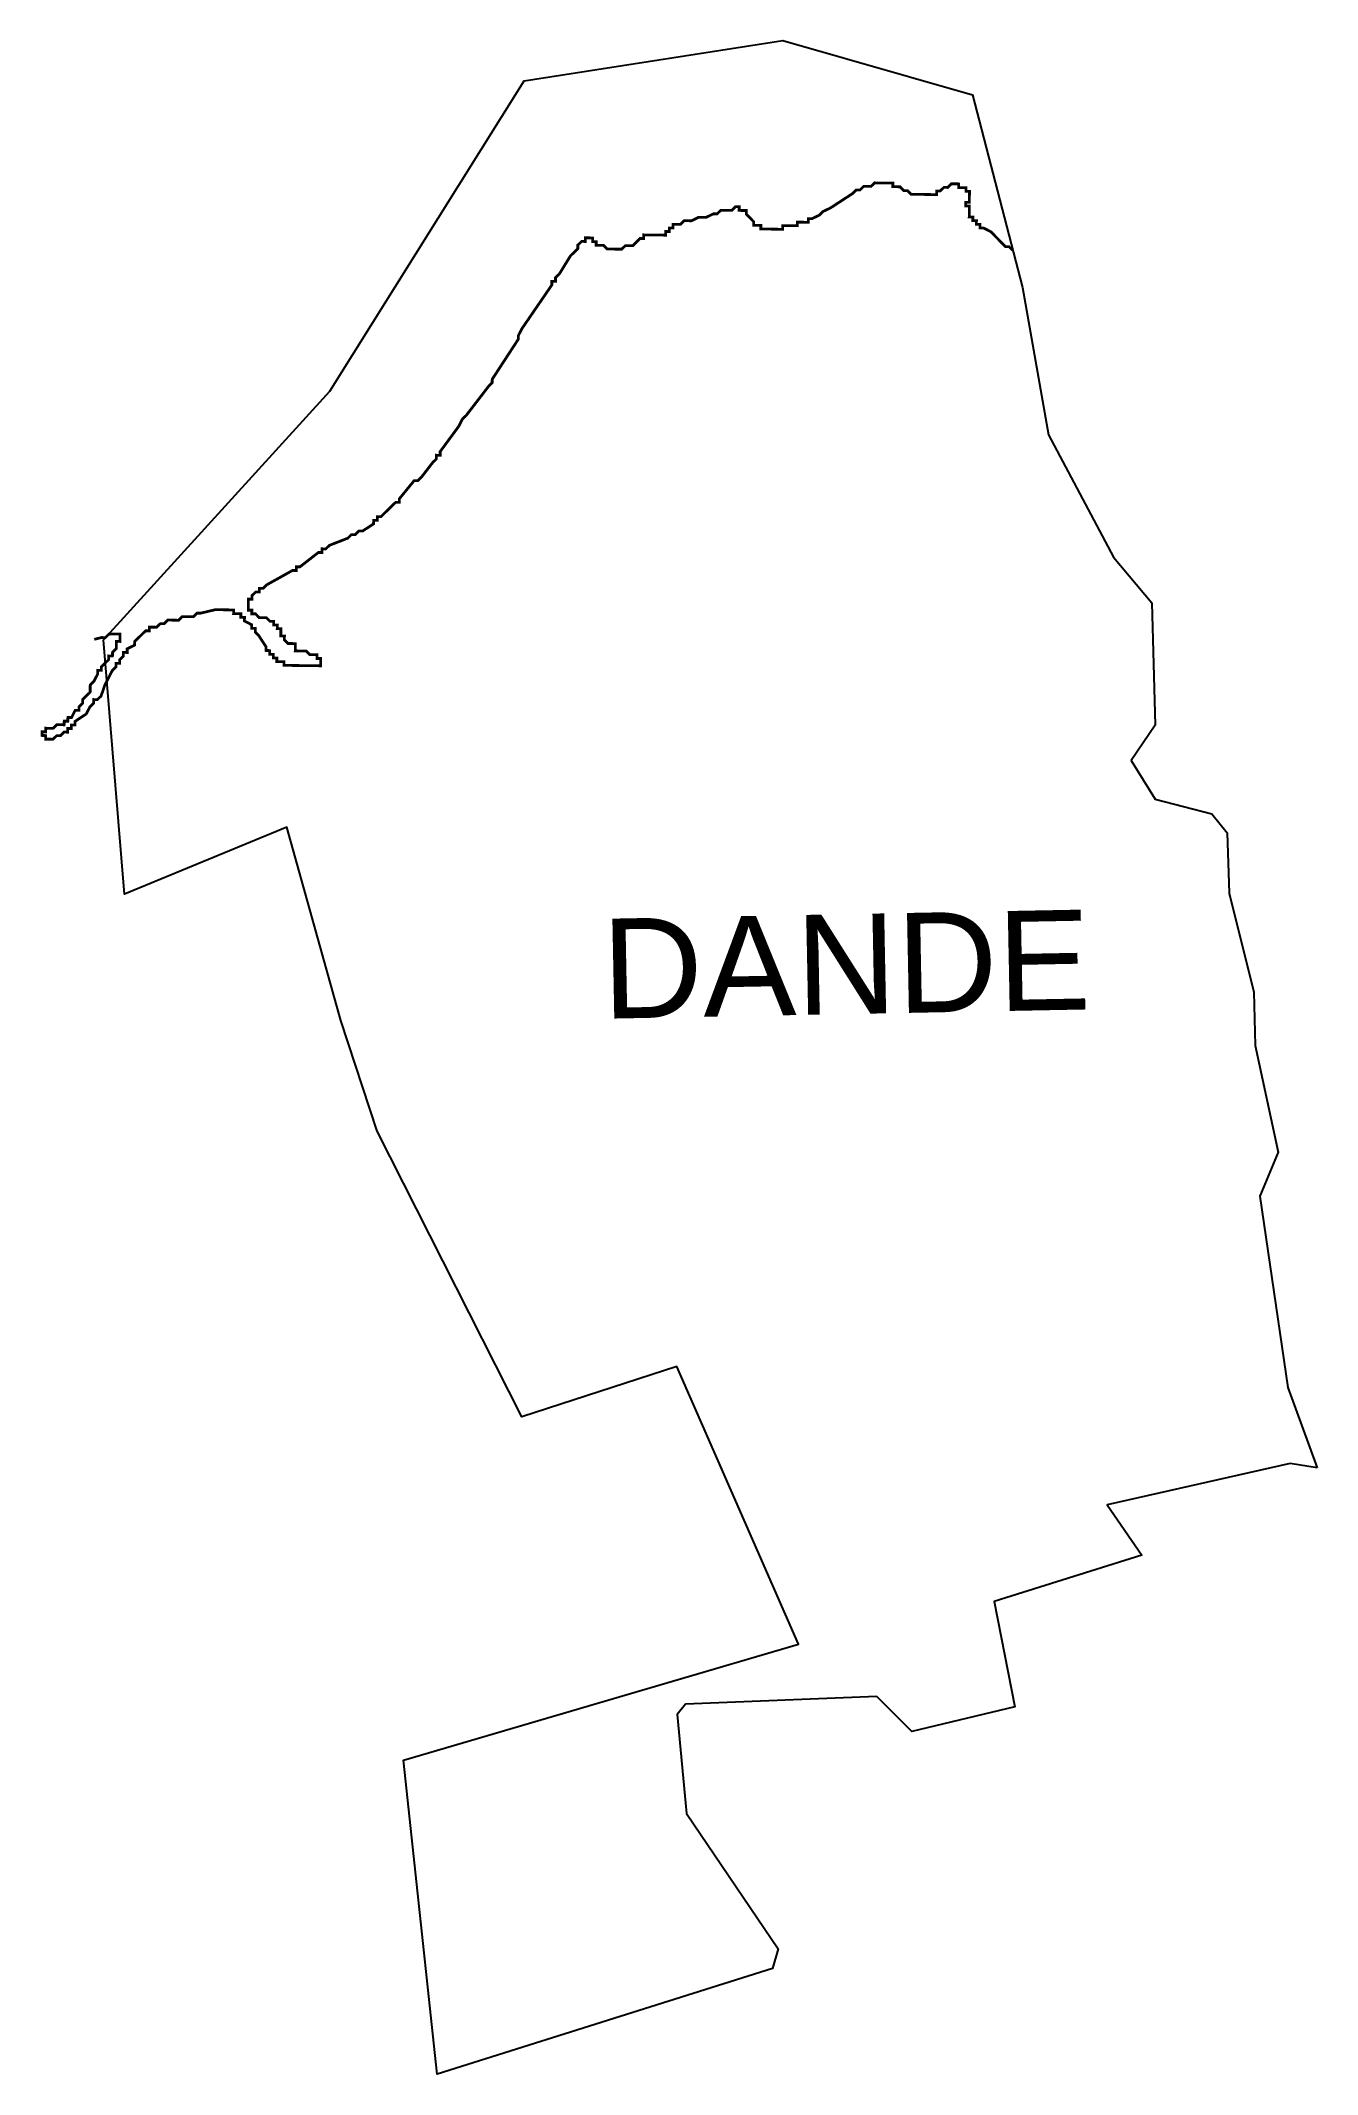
# Model space of a CAD drawing. Header units: metres. Extents: x 261572 to 262961, y 2166399 to 2168612.
import ezdxf

# ---------------------------------------------------------------- set-up
doc = ezdxf.new("R2010")
doc.units = ezdxf.units.M
for name, color, linetype in [('HIGH TIDE LINE', 6, 'Continuous'), ('village', 3, 'Continuous'), ('VILLAGE NAME', 250, 'Continuous')]:
    doc.layers.add(name, color=color, linetype=linetype)
doc.styles.get("Standard").update_dxf_attribs({"font": 'simplex.shx'})

msp = doc.modelspace()

# ---------------------------------------------------------------- linework, layer by layer
at = {"layer": 'HIGH TIDE LINE', "lineweight": 35, "const_width": 3}
msp.add_lwpolyline([(262629.7, 2168384), (262625.7, 2168388), (262621.8, 2168388), (262613.9, 2168396.1), (262610, 2168400.1), (262606.1, 2168404.1), (262598.2, 2168408.2), (262594.2, 2168408.3), (262594.2, 2168412.2), (262590.2, 2168412.3), (262590.3, 2168416.3), (262586.3, 2168416.3), (262586.4, 2168420.3), (262582.4, 2168420.3), (262582.5, 2168432.3), (262578.6, 2168432.3), (262578.6, 2168436.3), (262582.6, 2168436.2), (262582.7, 2168448.2), (262578.8, 2168448.2), (262578.8, 2168452.2), (262570.9, 2168452.3), (262570.9, 2168456.3), (262562.9, 2168456.4), (262558.9, 2168452.4), (262554.9, 2168452.5), (262550.9, 2168448.6), (262546.9, 2168448.6), (262546.9, 2168444.6), (262519.1, 2168445), (262515.1, 2168449), (262511.2, 2168449), (262507.2, 2168453.1), (262499.3, 2168453.2), (262499.3, 2168457.1), (262479.5, 2168457.4), (262475.4, 2168453.5), (262467.5, 2168453.6), (262463.5, 2168449.6), (262459.5, 2168449.7), (262455.5, 2168445.8), (262431.4, 2168430.1), (262423.4, 2168426.3), (262419.4, 2168422.3), (262411.4, 2168418.5), (262407.4, 2168418.5), (262407.4, 2168414.5), (262395.4, 2168414.7), (262395.4, 2168410.7), (262379.5, 2168410.9), (262379.4, 2168406.9), (262355.6, 2168407.2), (262355.6, 2168411.2), (262347.7, 2168411.3), (262347.7, 2168415.3), (262343.8, 2168419.3), (262339.9, 2168423.3), (262339.9, 2168427.3), (262332, 2168427.4), (262332, 2168431.4), (262328, 2168431.4), (262324, 2168427.5), (262312.1, 2168427.6), (262308.1, 2168423.7), (262304.1, 2168423.7), (262296.1, 2168419.9), (262288.1, 2168420), (262280.1, 2168416.1), (262272.2, 2168416.2), (262268.1, 2168412.2), (262260.2, 2168412.3), (262260.1, 2168408.4), (262256.2, 2168408.4), (262256.1, 2168404.4), (262252.1, 2168404.5), (262252.1, 2168400.5), (262228.2, 2168400.8), (262228.2, 2168396.8), (262224.2, 2168396.9), (262220.2, 2168392.9), (262216.2, 2168389), (262208.2, 2168389.1), (262204.2, 2168385.2), (262188.3, 2168385.4), (262184.4, 2168389.4), (262176.4, 2168389.5), (262176.5, 2168393.5), (262172.5, 2168393.5), (262172.5, 2168397.5), (262164.6, 2168397.6), (262164.5, 2168393.6), (262160.6, 2168393.7), (262156.5, 2168389.7), (262156.5, 2168385.8), (262148.4, 2168377.9), (262136.3, 2168358.2), (262132.2, 2168354.3), (262132.2, 2168350.3), (262128.2, 2168350.3), (262128.2, 2168346.3), (262095.8, 2168299), (262091.7, 2168291.1), (262091.6, 2168287.1), (262063.3, 2168243.7), (262063.2, 2168239.8), (262059.2, 2168235.8), (262035, 2168204.3), (262030.9, 2168200.4), (262026.9, 2168192.5), (262006.6, 2168164.9), (262006.6, 2168160.9), (262002.6, 2168161), (262002.6, 2168157), (261998.5, 2168153), (261986.4, 2168137.3), (261982.4, 2168133.4), (261978.4, 2168133.4), (261962.3, 2168113.7), (261962.2, 2168109.7), (261958.3, 2168109.8), (261954.2, 2168105.9), (261942.2, 2168094.1), (261938.2, 2168094.1), (261938.1, 2168090.2), (261934.2, 2168090.2), (261934.1, 2168086.2), (261922.1, 2168078.4), (261918.1, 2168078.5), (261914.1, 2168074.5), (261910.1, 2168074.6), (261906.1, 2168070.7), (261886.1, 2168062.9), (261882.1, 2168059), (261878.1, 2168059.1), (261878.1, 2168055.1), (261874.1, 2168055.1), (261854, 2168039.5), (261850, 2168039.5), (261850, 2168035.5), (261846, 2168035.6), (261818, 2168020), (261814, 2168016.1), (261810, 2168016.2), (261809.9, 2168012.2), (261806, 2168012.2), (261801.9, 2168008.3), (261801.9, 2168004.3), (261797.9, 2168004.4), (261797.8, 2167992.4), (261801.7, 2167992.4), (261801.7, 2167988.4), (261805.7, 2167988.4), (261809.6, 2167984.3), (261817.5, 2167984.2), (261821.5, 2167980.2), (261825.4, 2167980.2), (261825.4, 2167976.2), (261829.4, 2167976.1), (261829.3, 2167972.2), (261833.3, 2167972.1), (261833.2, 2167964.2), (261837.2, 2167964.1), (261837.1, 2167960.1), (261841.1, 2167956.1), (261849, 2167956), (261848.9, 2167948.1), (261860.8, 2167947.9), (261864.8, 2167943.9), (261872.7, 2167943.8), (261872.7, 2167939.8), (261876.6, 2167939.8), (261876.5, 2167931.8), (261836.8, 2167932.3), (261836.8, 2167936.3), (261828.9, 2167936.4), (261828.9, 2167940.4), (261825, 2167940.4), (261825, 2167944.4), (261821, 2167944.4), (261821.1, 2167948.4), (261817.1, 2167948.5), (261817.2, 2167952.4), (261809.3, 2167964.5), (261805.4, 2167968.5), (261805.5, 2167972.5), (261801.5, 2167972.5), (261801.5, 2167976.5), (261793.6, 2167980.6), (261793.7, 2167984.5), (261789.7, 2167984.6), (261789.8, 2167988.6), (261781.8, 2167988.7), (261781.9, 2167992.6), (261762, 2167992.9), (261746, 2167989.1), (261742, 2167989.1), (261738, 2167985.2), (261726.1, 2167985.4), (261722.1, 2167981.4), (261710.1, 2167981.6), (261706.1, 2167977.6), (261702.1, 2167977.7), (261698.1, 2167973.8), (261690.2, 2167973.9), (261690.1, 2167969.9), (261686.1, 2167969.9), (261682.1, 2167966), (261678.1, 2167962.1), (261674.1, 2167958.2), (261674, 2167954.2), (261666, 2167950.3), (261666, 2167946.3), (261662, 2167946.4), (261661.9, 2167942.4), (261657.9, 2167938.5), (261657.9, 2167934.5), (261653.9, 2167934.5), (261653.8, 2167930.6), (261649.8, 2167926.6), (261641.7, 2167910.8), (261637.6, 2167898.9), (261633.5, 2167895), (261629.6, 2167895.1), (261629.5, 2167891.1), (261625.5, 2167887.2), (261621.4, 2167879.3), (261609.4, 2167871.4), (261609.3, 2167867.5), (261605.4, 2167867.5), (261605.3, 2167863.5), (261601.3, 2167863.6), (261601.3, 2167859.6), (261597.3, 2167859.7), (261593.3, 2167855.7), (261589.3, 2167855.8), (261585.3, 2167851.9), (261577.3, 2167852), (261577.4, 2167855.9), (261573.4, 2167856), (261573.5, 2167860), (261577.4, 2167859.9), (261577.5, 2167863.9), (261585.4, 2167863.8), (261589.5, 2167867.7), (261597.4, 2167867.6), (261597.5, 2167871.6), (261601.4, 2167871.5), (261601.5, 2167875.5), (261605.5, 2167875.5), (261609.5, 2167883.4), (261613.5, 2167883.3), (261613.6, 2167887.3), (261617.6, 2167891.2), (261617.6, 2167895.2), (261621.6, 2167899.1), (261625.7, 2167903.1), (261625.8, 2167911), (261629.8, 2167914.9), (261633.9, 2167922.9), (261633.9, 2167926.8), (261637.9, 2167926.8), (261637.9, 2167930.8), (261642, 2167934.7), (261646, 2167938.6), (261646, 2167942.6), (261650, 2167942.5), (261650.1, 2167946.5), (261654.1, 2167950.4), (261654.2, 2167958.4), (261658.2, 2167958.3), (261658.3, 2167966.3), (261646.3, 2167966.4), (261642.3, 2167962.5), (261638.3, 2167962.6), (261630.2, 2167960.6)], dxfattribs=at)
at = {"layer": 'village', "color": 3}
msp.add_polyline3d([(262961.2, 2167058.9, 0), (262931.7, 2167063.5, 0), (262732.6, 2167018.5, 0), (262770.1, 2166963.9, 0), (262609.7, 2166913.3, 0), (262631.9, 2166798.8, 0), (262520, 2166772, 0), (262481.8, 2166810, 0), (262273.6, 2166801.9, 0), (262264.4, 2166790.6, 0), (262274.6, 2166682.6, 0), (262374.4, 2166535.5, 0), (262368.2, 2166514.2, 0), (262003.5, 2166398.9, 0), (261966.6, 2166740.9, 0), (262396.7, 2166867, 0), (262264.1, 2167169.3, 0), (262095.7, 2167114.6, 0), (261938.2, 2167425.5, 0), (261898.7, 2167545.8, 0), (261839.8, 2167756.3, 0), (261663.2, 2167683.1, 0), (261640.4, 2167960.1, 0), (261886.4, 2168230.6, 0), (262098.2, 2168568.5, 0), (262379.6, 2168612.2, 0), (262586, 2168553.1, 0), (262640.3, 2168343.4, 0), (262668.7, 2168183.2, 0), (262739.6, 2168050.2, 0), (262781, 2168000.2, 0), (262784.6, 2167867.1, 0), (262758.7, 2167828.9, 0), (262784.9, 2167786.7, 0), (262846.5, 2167770.6, 0), (262863, 2167750.2, 0), (262865.3, 2167684.4, 0), (262892.1, 2167576.5, 0), (262893.7, 2167518.6, 0), (262918.8, 2167402.6, 0), (262898.8, 2167354.5, 0), (262929.3, 2167146.3, 0)], close=True, dxfattribs=at)

# ---------------------------------------------------------------- texts
at = {"layer": 'VILLAGE NAME', "insert": (262181.6, 2167656.4), "char_height": 108.748, "attachment_point": 1, "rotation": 1.1028}
msp.add_mtext_dynamic_manual_height_columns('{\\fArial|b0|i0|c0|p34;DANDE}', width=726.929, gutter_width=543.7, heights=[0], dxfattribs=at)

doc.saveas('drawing.dxf')
